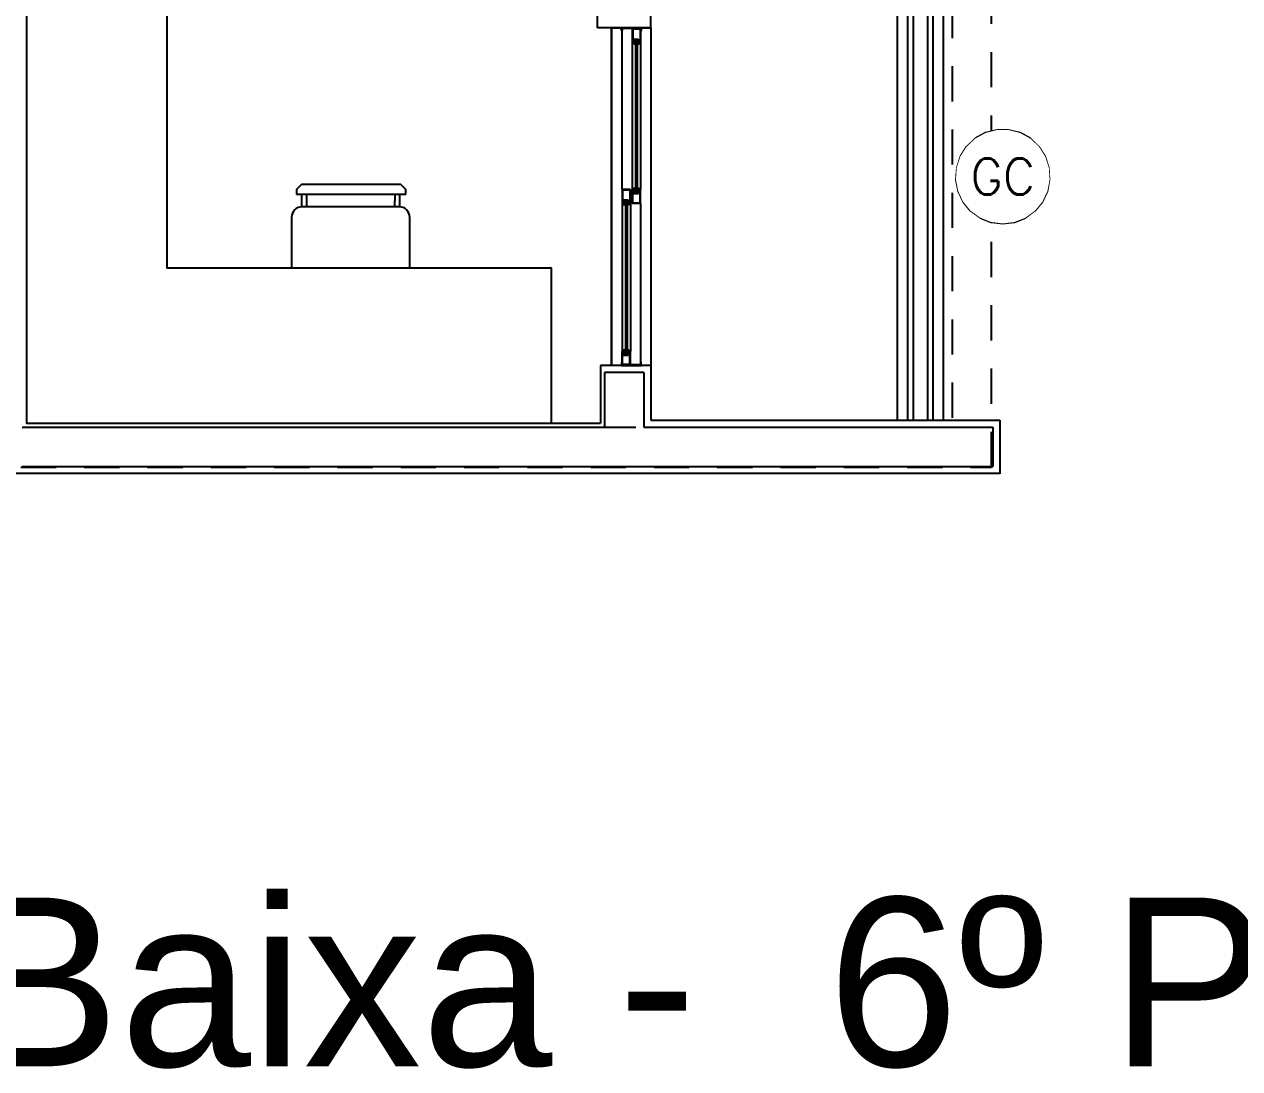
# Model space of a CAD drawing. Header units: millimetres. Extents: x 188.6 to 263.2, y 40.1 to 120.1.
# Drawn here: x 236.949 to 241.269, y 84.099 to 87.812 of the extents above; entities that cross this region are included whole.
import ezdxf
from ezdxf.enums import TextEntityAlignment as Align

# ---------------------------------------------------------------- set-up
doc = ezdxf.new("R2010")
doc.units = ezdxf.units.MM
doc.set_wipeout_variables(frame=1)
doc.linetypes.add('HIDDEN2', pattern=[0.1875, 0.125, -0.0625])
for name, color, linetype in [('ARQ', 8, 'Continuous'), ('ARQ-BASE', 8, 'Continuous'), ('ESTR-VIGAS', 11, 'HIDDEN2'), ('ESTRUTURA', 7, 'Continuous'), ('INC-TEXTO', 7, 'Continuous'), ('TE-ARQ', 8, 'Continuous')]:
    doc.layers.add(name, color=color, linetype=linetype)
doc.styles.add('140-75', font='arial.ttf', dxfattribs={"height": 0.45})
doc.styles.add('ROMANS', font='ROMANS.SHX', dxfattribs={"height": 0.15})

# ---------------------------------------------------------------- blocks, each defined once
blk = doc.blocks.new('COBERTURA_29-09-2016')
at = {"layer": 'ESTR-VIGAS'}
for points in [[(33.57, 1.735), (33.57, 0)], [(33.71, -0.14), (33.71, 1.735)], [(33.57, 0), (30.26, 0)], [(30.26, -0.14), (33.71, -0.14)]]:
    blk.add_lwpolyline(points, dxfattribs=at)
blk = doc.blocks.new('A$C0BE265FA')
at = {"layer": 'ARQ-BASE'}
for p, q in [((25.635, 2.2101), (25.635, -1.4999)), ((26.135, -0.9499, 0.0002), (26.135, 0.4201, 0.0002)), ((27.855, -0.095), (27.855, 0.19)), ((28.7311, -1.4898), (28.7311, 0.19)), ((28.768, -1.4898), (28.768, 0.19)), ((28.7886, -1.4898), (28.7886, 0.19)), ((28.8386, -1.4898), (28.8386, 0.19)), ((28.858, -1.4898), (28.858, 0.19)), ((28.8949, -1.4898), (28.8949, 0.1895)), ((27.665, -0.095), (27.665, 0.0791)), ((27.855, -0.095), (27.665, -0.095)), ((27.715, -0.095), (27.715, -1.295)), ((27.715, -0.095), (27.855, -0.095)), ((27.715, -1.295), (27.715, -0.095)), ((27.752, -0.67), (27.752, -0.097)), ((27.788, -0.0981), (27.788, -0.67)), ((27.788, -0.0981), (27.788, -0.1367)), ((27.818, -0.0981), (27.788, -0.0981)), ((27.79, -0.1001), (27.79, -0.1347)), ((27.816, -0.1001), (27.79, -0.1001)), ((27.816, -0.1001), (27.816, -0.1467)), ((27.818, -0.0981), (27.818, -0.1487)), ((27.855, -0.095), (27.855, -1.295)), ((27.855, -0.095), (27.855, -1.295)), ((27.788, -0.1367), (27.808, -0.1367)), ((27.788, -0.1487), (27.798, -0.1487)), ((27.79, -0.1347), (27.81, -0.1347)), ((27.79, -0.1387), (27.79, -0.1467)), ((27.79, -0.1387), (27.796, -0.1387)), ((27.79, -0.1467), (27.796, -0.1467)), ((27.796, -0.1467), (27.796, -0.1387)), ((27.798, -0.1487), (27.798, -0.1367)), ((27.8, -0.1377), (27.8, -0.681)), ((27.806, -0.1377), (27.8, -0.1377)), ((27.806, -0.1377), (27.806, -0.681)), ((27.808, -0.1487), (27.808, -0.1367)), ((27.808, -0.1487), (27.818, -0.1487)), ((27.81, -0.1467), (27.81, -0.1347)), ((27.81, -0.1467), (27.816, -0.1467)), ((27.818, -0.1487), (27.818, -0.67)), ((26.9835, -0.6874, 0.0002), (26.595, -0.6874, 0.0002)), ((26.6126, -0.6874, 0.0002), (26.6126, -0.7312, 0.0002)), ((26.6301, -0.6874, 0.0002), (26.6301, -0.7312, 0.0002)), ((26.945, -0.7312, 0.0002), (26.9451, -0.6874, 0.0002)), ((26.9625, -0.7312, 0.0002), (26.9626, -0.6874, 0.0002)), ((27.752, -0.67), (27.752, -0.72)), ((27.782, -0.67), (27.752, -0.67)), ((27.754, -0.672), (27.754, -0.706)), ((27.78, -0.672), (27.754, -0.672)), ((27.78, -0.672), (27.78, -0.718)), ((27.782, -0.67), (27.782, -0.72)), ((27.788, -0.72), (27.788, -0.67)), ((27.788, -0.67), (27.798, -0.67)), ((27.788, -0.682), (27.808, -0.682)), ((27.79, -0.68), (27.79, -0.672)), ((27.79, -0.672), (27.796, -0.672)), ((27.79, -0.68), (27.796, -0.68)), ((27.79, -0.718), (27.79, -0.684)), ((27.79, -0.684), (27.81, -0.684)), ((27.796, -0.672), (27.796, -0.68)), ((27.798, -0.67), (27.798, -0.682)), ((27.806, -0.681), (27.8, -0.681)), ((27.808, -0.67), (27.818, -0.67)), ((27.808, -0.67), (27.808, -0.682)), ((27.81, -0.672), (27.81, -0.684)), ((27.81, -0.672), (27.816, -0.672)), ((27.816, -0.718), (27.816, -0.672)), ((27.818, -0.72), (27.818, -0.67)), ((26.9625, -0.7312, 0.0002), (26.6125, -0.7312, 0.0002)), ((27.752, -0.708), (27.772, -0.708)), ((27.752, -0.72), (27.752, -1.2451)), ((27.752, -0.72), (27.762, -0.72)), ((27.754, -0.706), (27.774, -0.706)), ((27.754, -0.71), (27.754, -0.718)), ((27.754, -0.71), (27.76, -0.71)), ((27.754, -0.718), (27.76, -0.718)), ((27.76, -0.718), (27.76, -0.71)), ((27.762, -0.72), (27.762, -0.708)), ((27.764, -0.709), (27.764, -1.2561)), ((27.77, -0.709), (27.764, -0.709)), ((27.77, -0.709), (27.77, -1.2561)), ((27.772, -0.72), (27.772, -0.708)), ((27.772, -0.72), (27.782, -0.72)), ((27.774, -0.718), (27.774, -0.706)), ((27.774, -0.718), (27.78, -0.718)), ((27.782, -0.72), (27.782, -1.2451)), ((27.818, -0.72), (27.788, -0.72)), ((27.816, -0.718), (27.79, -0.718)), ((27.818, -0.72), (27.818, -1.293)), ((27.5015, -0.9499, 0.0002), (26.135, -0.9499, 0.0002)), ((27.752, -1.2921), (27.752, -1.2451)), ((27.752, -1.2451), (27.762, -1.2451)), ((27.754, -1.2471), (27.76, -1.2471)), ((27.754, -1.2551), (27.754, -1.2471)), ((27.76, -1.2471), (27.76, -1.2551)), ((27.762, -1.2451), (27.762, -1.2571)), ((27.772, -1.2451), (27.772, -1.2571)), ((27.772, -1.2451), (27.782, -1.2451)), ((27.774, -1.2471), (27.78, -1.2471)), ((27.774, -1.2471), (27.774, -1.2591)), ((27.78, -1.2901), (27.78, -1.2471)), ((27.782, -1.2921), (27.782, -1.2451)), ((27.855, -1.295), (27.675, -1.295)), ((27.675, -1.295), (27.675, -1.4999)), ((27.855, -1.295), (27.715, -1.295)), ((27.752, -1.2571), (27.772, -1.2571)), ((27.752, -1.2921), (27.782, -1.2921)), ((27.754, -1.2551), (27.76, -1.2551)), ((27.754, -1.2901), (27.754, -1.2591)), ((27.754, -1.2591), (27.774, -1.2591)), ((27.754, -1.2901), (27.78, -1.2901)), ((27.77, -1.2561), (27.764, -1.2561)), ((27.855, -1.295), (27.855, -1.4898)), ((27.83, -1.32), (27.69, -1.32)), ((27.69, -1.32), (27.69, -1.5149)), ((27.83, -1.32), (27.83, -1.5148)), ((25.635, -1.4999), (27.675, -1.4999)), ((27.855, -1.4898), (29.0949, -1.4898)), ((29.0949, -1.4898), (29.0949, -1.68)), ((25.62, -1.5149), (27.69, -1.5149)), ((27.83, -1.5148), (29.0699, -1.5148)), ((29.0699, -1.5148), (29.0699, -1.655)), ((29.0949, -1.6798), (23.2547, -1.6798)), ((25.62, -1.6549), (29.0699, -1.6548))]:
    blk.add_line(p, q, dxfattribs=at)
blk.add_lwpolyline([(27.5015, -1.5001), (27.5015, -0.9499), (26.135, -0.9499), (26.135, 0.4201), (25.635, 0.4201), (25.635, -1.4999)], close=True, dxfattribs=at)
for points in [[(27.82, -0.095), (27.82, -0.1051), (27.818, -0.1051), (27.818, -0.097), (27.752, -0.097), (27.752, -0.105), (27.75, -0.105), (27.75, -0.095), (27.82, -0.095)], [(27.82, -1.295), (27.82, -1.2848), (27.818, -1.2848), (27.818, -1.293), (27.752, -1.293), (27.752, -1.285), (27.75, -1.285), (27.75, -1.295), (27.82, -1.295)]]:
    blk.add_lwpolyline(points, dxfattribs=at)
for points in [[(27.7985, -0.1487, -0.414214), (27.798, -0.1492), (27.793, -0.1492, 0.38517), (27.798, -0.1537), (27.7995, -0.1537), (27.7995, -0.1372, 1), (27.7985, -0.1372)], [(27.8075, -0.1487, 0.414214), (27.808, -0.1492), (27.8129, -0.1492, -0.38517), (27.808, -0.1537), (27.8065, -0.1537), (27.8065, -0.1372, -1), (27.8075, -0.1372)], [(27.793, -0.6695), (27.798, -0.6695, -0.414214), (27.7985, -0.67), (27.7985, -0.6815, 1), (27.7995, -0.6815), (27.7995, -0.665), (27.798, -0.665, 0.38517)], [(27.8065, -0.6815, 1), (27.8075, -0.6815), (27.8075, -0.67, -0.414214), (27.808, -0.6695), (27.8129, -0.6695, 0.38517), (27.808, -0.665), (27.8065, -0.665)], [(27.757, -0.7205), (27.762, -0.7205, 0.414214), (27.7625, -0.72), (27.7625, -0.7085, -1), (27.7635, -0.7085), (27.7635, -0.725), (27.762, -0.725, -0.38517)], [(27.7705, -0.7085, -1), (27.7715, -0.7085), (27.7715, -0.72, 0.414214), (27.772, -0.7205), (27.7769, -0.7205, -0.38517), (27.772, -0.725), (27.7705, -0.725)], [(27.757, -1.2446), (27.762, -1.2446, -0.414214), (27.7625, -1.2451), (27.7625, -1.2566, 1), (27.7635, -1.2566), (27.7635, -1.2401), (27.762, -1.2401, 0.38517)], [(27.7705, -1.2566, 1), (27.7715, -1.2566), (27.7715, -1.2451, -0.414214), (27.772, -1.2446), (27.7769, -1.2446, 0.38517), (27.772, -1.2401), (27.7705, -1.2401)]]:
    blk.add_lwpolyline(points, format="xyb", close=True, dxfattribs=at)
at = {"layer": 'ARQ-BASE', "elevation": 0.0002}
blk.add_lwpolyline([(26.9835, -0.6875), (26.9835, -0.67), (26.966, -0.6525), (26.6125, -0.6525), (26.595, -0.67), (26.595, -0.6875)], dxfattribs=at)
for points in [[(26.615, -0.7312, 0.414214), (26.5775, -0.7687), (26.5775, -0.9499)], [(26.9975, -0.9499), (26.9975, -0.7687, 0.414214), (26.96, -0.7312)]]:
    blk.add_lwpolyline(points, format="xyb", dxfattribs=at)
blk = doc.blocks.new('INC-OBJETO')
at = {"color": 0}
blk.add_lwpolyline([(0, 0.002084), (-0.000518, 0.002019), (-0.001004, 0.001827), (-0.001427, 0.001519), (-0.00176, 0.001117), (-0.001982, 0.000644), (-0.00208, 0.000131), (-0.002047, -0.000391), (-0.001886, -0.000887), (-0.001606, -0.001329), (-0.001225, -0.001686), (-0.000767, -0.001938), (-0.000261, -0.002068), (0.000261, -0.002068), (0.000767, -0.001938), (0.001225, -0.001686), (0.001606, -0.001329), (0.001886, -0.000887), (0.002047, -0.000391), (0.00208, 0.000131), (0.001982, 0.000644), (0.00176, 0.001117), (0.001427, 0.001519), (0.001004, 0.001827), (0.000518, 0.002019)], close=True, dxfattribs=at)
blk.add_wipeout([(0, 0.002084), (-0.000518, 0.002019), (-0.001004, 0.001827), (-0.001427, 0.001519), (-0.00176, 0.001117), (-0.001982, 0.000644), (-0.00208, 0.000131), (-0.002047, -0.000391), (-0.001886, -0.000887), (-0.001606, -0.001329), (-0.001225, -0.001686), (-0.000767, -0.001938), (-0.000261, -0.002068), (0.000261, -0.002068), (0.000767, -0.001938), (0.001225, -0.001686), (0.001606, -0.001329), (0.001886, -0.000887), (0.002047, -0.000391), (0.00208, 0.000131), (0.001982, 0.000644), (0.00176, 0.001117), (0.001427, 0.001519), (0.001004, 0.001827), (0.000518, 0.002019)], dxfattribs=at)
at = {"color": 0, "style": 'ROMANS', "width": 1.285725}
blk.add_attdef('OBJETO', text='', height=0.0016, dxfattribs=at).set_placement((-0.001786, -0.00083), (0.001643, -0.00083), align=Align.FIT)

msp = doc.modelspace()

# ---------------------------------------------------------------- block references
at = {"layer": 'ESTRUTURA'}
msp.add_blockref('COBERTURA_29-09-2016', (206.677, 86.3784), dxfattribs=at)

# ---------------------------------------------------------------- next in the draw order: block references
at = {"layer": 'ARQ'}
msp.add_blockref('A$C0BE265FA', (211.3213, 87.8947), dxfattribs=at)

# ---------------------------------------------------------------- next in the draw order: block references
at = {"layer": 'INC-TEXTO'}
ref = msp.add_blockref('INC-OBJETO', (240.4267, 87.2709), dxfattribs=dict(at, xscale=80, yscale=80, zscale=80, rotation=180))
ref.add_attrib('OBJETO', 'GC', dxfattribs={"layer": '0', "height": 0.128, "style": 'ROMANS'}).set_placement((240.4267, 87.2709), align=Align.MIDDLE_CENTER)

# ---------------------------------------------------------------- next in the draw order: texts
at = {"layer": 'TE-ARQ', "color": 7, "style": '140-75'}
msp.add_text('Planta Baixa -  6º Pavimento', height=0.6, dxfattribs=at).set_placement((234.1204, 84.1079))

doc.saveas('drawing.dxf')
